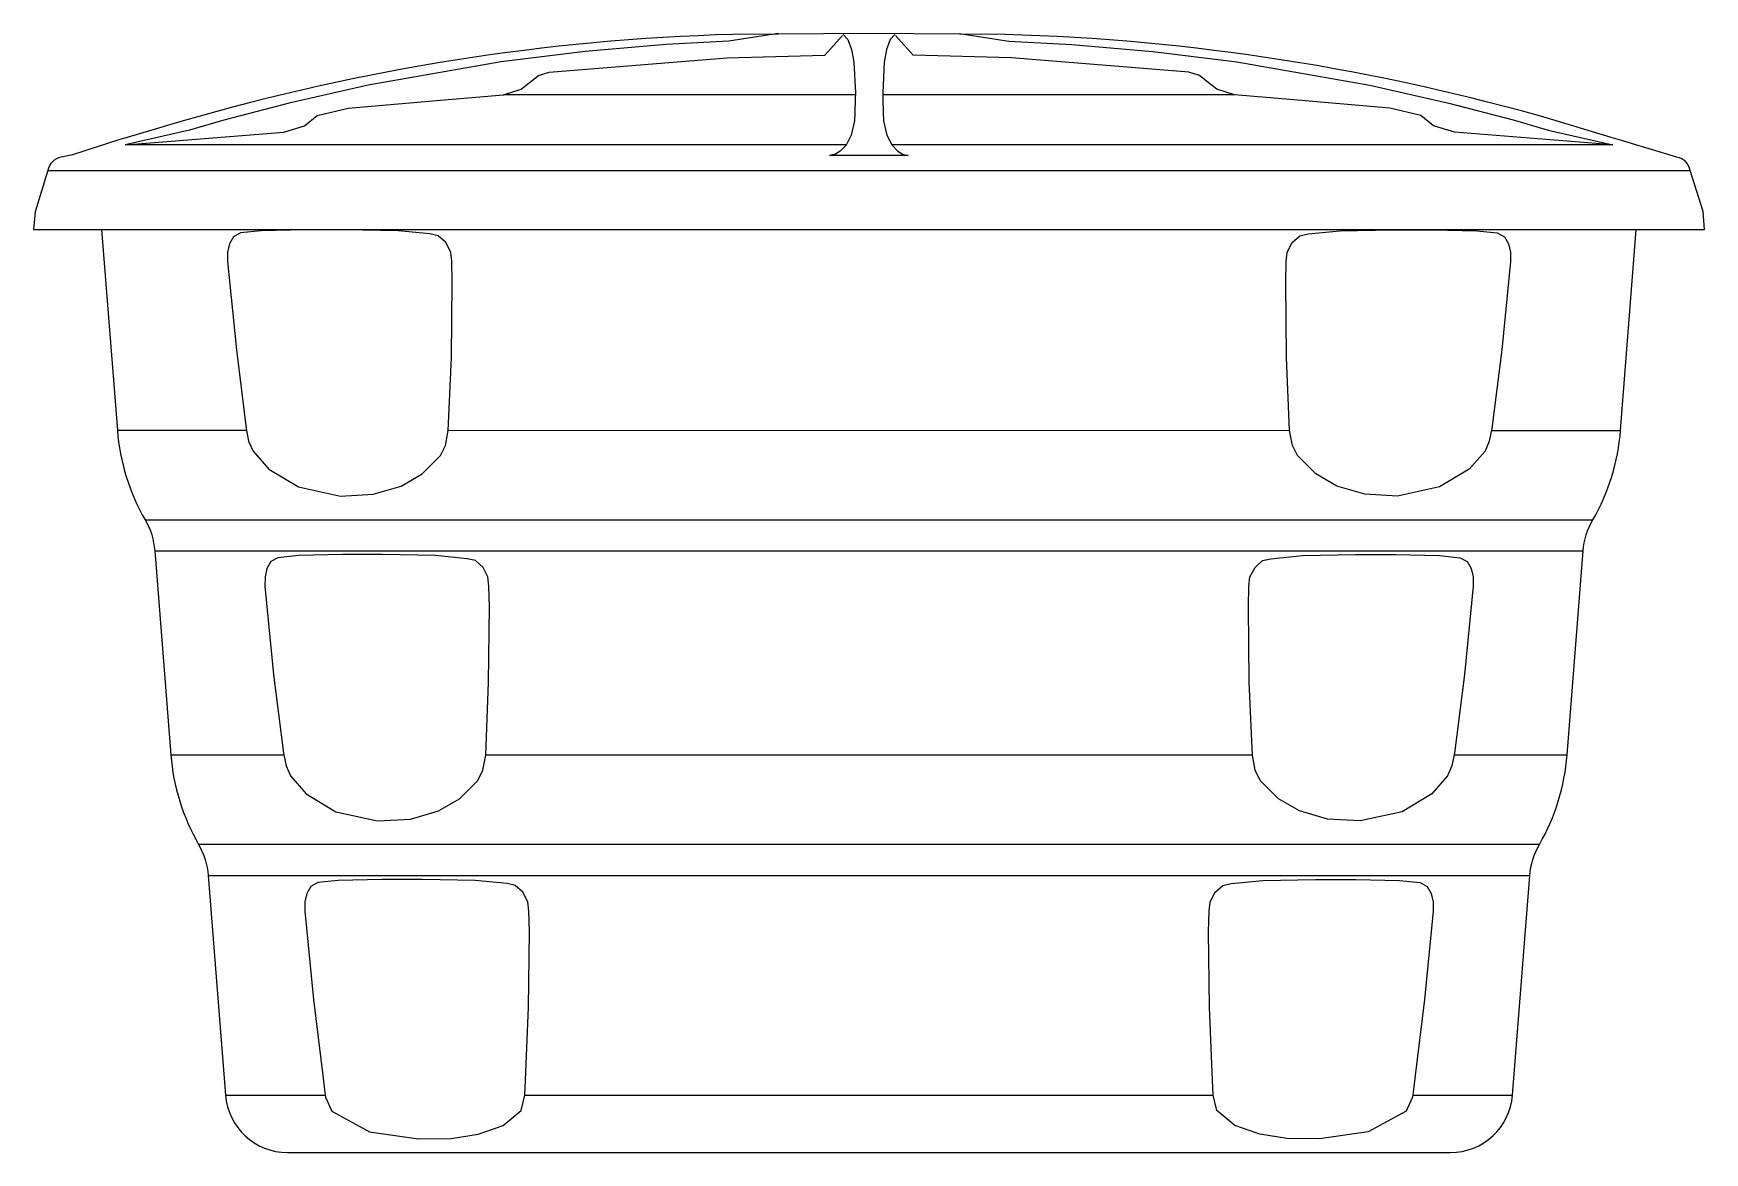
# Model space of a CAD drawing. Header units: millimetres. Extents: x -10123.35 to -10122.33, y -188.64 to -187.96.
import ezdxf

# ---------------------------------------------------------------- set-up
doc = ezdxf.new("R2010")
doc.units = ezdxf.units.MM
doc.layers.add('Tub_água_reservatórios', color=3, linetype='Continuous')

msp = doc.modelspace()

# ---------------------------------------------------------------- linework, layer by layer
at = {"layer": 'Tub_água_reservatórios', "color": 1}
for p, q in [((-10122.8526, -187.9971), (-10123.0672, -187.9971)), ((-10122.6212, -187.9971), (-10122.8358, -187.9971)), ((-10122.8581, -188.0277), (-10123.2979, -188.0277)), ((-10122.3904, -188.0277), (-10122.8302, -188.0277)), ((-10122.8202, -188.0342), (-10122.8682, -188.0342)), ((-10123.3027, -188.2017), (-10123.2239, -188.2017)), ((-10123.1008, -188.2017), (-10122.5876, -188.2018)), ((-10122.4644, -188.2018), (-10122.3857, -188.2018)), ((-10123.2857, -188.2564), (-10122.4026, -188.2564)), ((-10123.2799, -188.2753), (-10122.4085, -188.2753)), ((-10123.2701, -188.3997), (-10123.2012, -188.3997)), ((-10123.078, -188.3997), (-10122.6103, -188.3997)), ((-10122.4872, -188.3997), (-10122.4183, -188.3997)), ((-10122.4352, -188.4544), (-10123.2531, -188.4544)), ((-10123.2473, -188.4733), (-10122.4411, -188.4733)), ((-10123.2367, -188.6073), (-10123.1759, -188.6073)), ((-10123.0541, -188.6073), (-10122.6343, -188.6073)), ((-10122.5124, -188.6073), (-10122.4516, -188.6073))]:
    msp.add_line(p, q, dxfattribs=at)
at = {"layer": 'Tub_água_reservatórios', "color": 2}
msp.add_line((-10123.3451, -188.0433), (-10122.3432, -188.0433), dxfattribs=at)
at = {"layer": 'Tub_água_reservatórios'}
for points in [[(-10122.376, -188.0792), (-10122.3345, -188.0792), (-10122.3354, -188.0683), (-10122.3432, -188.0433, 0.316077), (-10122.3513, -188.0352), (-10122.3872, -188.0244), (-10122.3914, -188.0231), (-10122.4257, -188.0127, 0.063201), (-10122.7612, -187.9603), (-10122.8442, -187.9597), (-10122.9272, -187.9603, 0.064147), (-10123.2625, -188.0131), (-10123.2967, -188.0231), (-10123.3011, -188.0244), (-10123.3301, -188.0338), (-10123.337, -188.0352, 0.316098), (-10123.3451, -188.0433), (-10123.3529, -188.0686), (-10123.3539, -188.0792)], [(-10123.3124, -188.0792), (-10123.3027, -188.2018, 0.111359), (-10123.2857, -188.2564, -0.111354), (-10123.2799, -188.2753), (-10123.2701, -188.3997, 0.111412), (-10123.2531, -188.4544, -0.111411), (-10123.2473, -188.4733), (-10123.2367, -188.6073, 0.391392), (-10123.1989, -188.6423), (-10122.4895, -188.6423, 0.391392), (-10122.4516, -188.6073), (-10122.4411, -188.4733, -0.111412), (-10122.4352, -188.4544, 0.111412), (-10122.4183, -188.3997), (-10122.4085, -188.2753, -0.111354), (-10122.4026, -188.2564, 0.111359), (-10122.3857, -188.2018), (-10122.3761, -188.0792)]]:
    msp.add_lwpolyline(points, format="xyb", dxfattribs=at)
at = {"layer": 'Tub_água_reservatórios', "color": 1}
for points in [[(-10122.8995, -187.9597), (-10122.9296, -187.9645), (-10122.9679, -187.9664), (-10123.0173, -187.9707), (-10123.0686, -187.9771), (-10123.1497, -187.9913), (-10123.1978, -188.0022), (-10123.2378, -188.0126), (-10123.2586, -188.0186), (-10123.2979, -188.0277), (-10123.2012, -188.0199), (-10123.1885, -188.0161), (-10123.1809, -188.0098), (-10123.1619, -188.0053), (-10123.1009, -188), (-10123.0672, -187.9971), (-10123.0564, -187.9936), (-10123.0512, -187.9896), (-10123.0457, -187.9854), (-10123.0393, -187.9833), (-10122.931, -187.9745), (-10122.8712, -187.973), (-10122.8603, -187.961)], [(-10122.8599, -187.9603), (-10122.8571, -187.9633), (-10122.8548, -187.9694), (-10122.8534, -187.9772), (-10122.8525, -187.9959), (-10122.8526, -187.9996), (-10122.8528, -188.0079), (-10122.853, -188.0131), (-10122.8551, -188.0218), (-10122.8582, -188.0279), (-10122.8618, -188.0316), (-10122.8646, -188.0334), (-10122.8682, -188.0342)], [(-10122.8285, -187.9603), (-10122.8313, -187.9633), (-10122.8336, -187.9694), (-10122.8349, -187.9772), (-10122.8358, -187.9959), (-10122.8358, -187.9996), (-10122.8355, -188.0079), (-10122.8353, -188.0131), (-10122.8333, -188.0218), (-10122.8301, -188.0279), (-10122.8265, -188.0316), (-10122.8238, -188.0334), (-10122.8202, -188.0342)], [(-10122.7889, -187.9597), (-10122.7588, -187.9645), (-10122.7205, -187.9664), (-10122.671, -187.9707), (-10122.6197, -187.9771), (-10122.5386, -187.9913), (-10122.4905, -188.0022), (-10122.4505, -188.0126), (-10122.4298, -188.0186), (-10122.3904, -188.0277), (-10122.4871, -188.0199), (-10122.4999, -188.0161), (-10122.5075, -188.0098), (-10122.5264, -188.0053), (-10122.5874, -188), (-10122.6212, -187.9971), (-10122.6319, -187.9936), (-10122.6372, -187.9896), (-10122.6426, -187.9854), (-10122.6491, -187.9833), (-10122.7573, -187.9745), (-10122.8172, -187.973), (-10122.8281, -187.961)]]:
    msp.add_lwpolyline(points, dxfattribs=at)
at = {"layer": 'Tub_água_reservatórios'}
for points in [[(-10123.3539, -188.0792), (-10123.3124, -188.0792)], [(-10123.3124, -188.0792), (-10122.376, -188.0792)]]:
    msp.add_lwpolyline(points, dxfattribs=at)
at = {"layer": 'Tub_água_reservatórios', "color": 1}
for points in [[(-10123.1121, -188.082), (-10123.1314, -188.08), (-10123.1637, -188.0794), (-10123.1882, -188.0794), (-10123.215, -188.0801), (-10123.2275, -188.0814), (-10123.2318, -188.0838), (-10123.2343, -188.088), (-10123.2354, -188.0931), (-10123.2355, -188.0988), (-10123.2301, -188.1527), (-10123.2241, -188.2006), (-10123.2226, -188.2084), (-10123.2199, -188.2145), (-10123.2103, -188.2255), (-10123.1922, -188.2363), (-10123.1666, -188.242), (-10123.1466, -188.2408), (-10123.1295, -188.2358), (-10123.1167, -188.2284), (-10123.1056, -188.2172), (-10123.1025, -188.211), (-10123.1008, -188.2018), (-10123.0989, -188.1574), (-10123.0984, -188.1113), (-10123.0987, -188.0987), (-10123.0993, -188.0931), (-10123.1024, -188.0873), (-10123.107, -188.0832)], [(-10122.5762, -188.082), (-10122.5569, -188.08), (-10122.5247, -188.0794), (-10122.5001, -188.0794), (-10122.4734, -188.0801), (-10122.4609, -188.0814), (-10122.4565, -188.0838), (-10122.4541, -188.088), (-10122.4529, -188.0931), (-10122.4529, -188.0988), (-10122.4582, -188.1527), (-10122.4642, -188.2006), (-10122.4658, -188.2084), (-10122.4684, -188.2145), (-10122.478, -188.2255), (-10122.4962, -188.2363), (-10122.5217, -188.242), (-10122.5417, -188.2408), (-10122.5588, -188.2358), (-10122.5717, -188.2284), (-10122.5827, -188.2172), (-10122.5859, -188.211), (-10122.5876, -188.2018), (-10122.5894, -188.1574), (-10122.5899, -188.1113), (-10122.5896, -188.0987), (-10122.589, -188.0931), (-10122.586, -188.0873), (-10122.5813, -188.0832)], [(-10123.0893, -188.2801), (-10123.1087, -188.2781), (-10123.1409, -188.2775), (-10123.1654, -188.2775), (-10123.1922, -188.2782), (-10123.2047, -188.2795), (-10123.209, -188.2818), (-10123.2115, -188.2861), (-10123.2126, -188.2912), (-10123.2127, -188.2968), (-10123.2074, -188.3507), (-10123.2014, -188.3987), (-10123.1998, -188.4065), (-10123.1971, -188.4126), (-10123.1876, -188.4236), (-10123.1694, -188.4344), (-10123.1439, -188.44), (-10123.1238, -188.4389), (-10123.1068, -188.4338), (-10123.0939, -188.4265), (-10123.0828, -188.4153), (-10123.0797, -188.4091), (-10123.078, -188.3999), (-10123.0762, -188.3554), (-10123.0756, -188.3094), (-10123.076, -188.2968), (-10123.0766, -188.2912), (-10123.0796, -188.2854), (-10123.0843, -188.2812)], [(-10122.599, -188.2801), (-10122.5797, -188.2781), (-10122.5475, -188.2775), (-10122.5229, -188.2775), (-10122.4962, -188.2782), (-10122.4836, -188.2795), (-10122.4793, -188.2818), (-10122.4769, -188.2861), (-10122.4757, -188.2912), (-10122.4756, -188.2968), (-10122.481, -188.3507), (-10122.487, -188.3987), (-10122.4886, -188.4065), (-10122.4912, -188.4126), (-10122.5008, -188.4236), (-10122.5189, -188.4344), (-10122.5445, -188.44), (-10122.5645, -188.4389), (-10122.5816, -188.4338), (-10122.5944, -188.4265), (-10122.6055, -188.4153), (-10122.6086, -188.4091), (-10122.6103, -188.3999), (-10122.6122, -188.3554), (-10122.6127, -188.3094), (-10122.6124, -188.2968), (-10122.6118, -188.2912), (-10122.6087, -188.2854), (-10122.6041, -188.2812)], [(-10123.065, -188.4783), (-10123.0844, -188.4763), (-10123.1166, -188.4757), (-10123.1411, -188.4757), (-10123.1679, -188.4764), (-10123.1804, -188.4777), (-10123.1847, -188.4801), (-10123.1872, -188.4843), (-10123.1883, -188.4894), (-10123.1884, -188.495), (-10123.1831, -188.5489), (-10123.1771, -188.5969), (-10123.1764, -188.6041), (-10123.1758, -188.6086), (-10123.1719, -188.617), (-10123.1488, -188.6296), (-10123.1189, -188.634), (-10123.0991, -188.6337), (-10123.0825, -188.6312), (-10123.0673, -188.6258), (-10123.0563, -188.6167), (-10123.0541, -188.6073), (-10123.0537, -188.5981), (-10123.0519, -188.5536), (-10123.0513, -188.5076), (-10123.0516, -188.495), (-10123.0523, -188.4894), (-10123.0553, -188.4836), (-10123.06, -188.4794)], [(-10122.6233, -188.4783), (-10122.604, -188.4763), (-10122.5718, -188.4757), (-10122.5472, -188.4757), (-10122.5205, -188.4764), (-10122.5079, -188.4777), (-10122.5036, -188.4801), (-10122.5012, -188.4843), (-10122.5, -188.4894), (-10122.5, -188.495), (-10122.5053, -188.5489), (-10122.5113, -188.5969), (-10122.512, -188.6041), (-10122.5126, -188.6086), (-10122.5165, -188.617), (-10122.5396, -188.6296), (-10122.5694, -188.634), (-10122.5893, -188.6337), (-10122.6058, -188.6312), (-10122.6211, -188.6258), (-10122.632, -188.6167), (-10122.6343, -188.6073), (-10122.6346, -188.5981), (-10122.6365, -188.5536), (-10122.637, -188.5076), (-10122.6367, -188.495), (-10122.6361, -188.4894), (-10122.6331, -188.4836), (-10122.6284, -188.4794)]]:
    msp.add_lwpolyline(points, close=True, dxfattribs=at)

doc.saveas('drawing.dxf')
